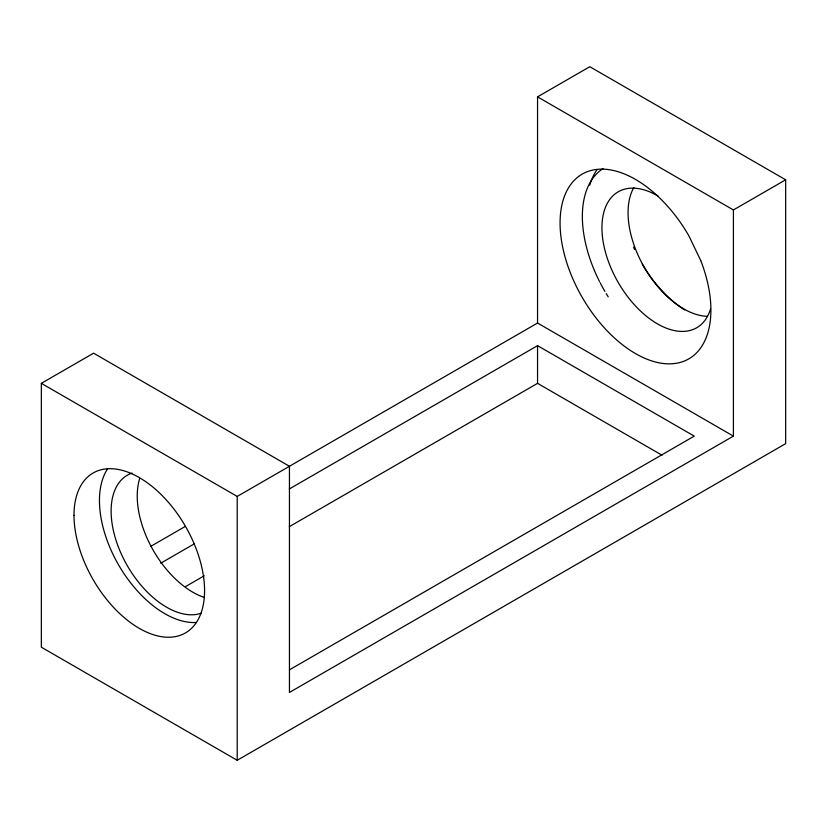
<?xml version="1.0" encoding="UTF-8"?>
<svg xmlns="http://www.w3.org/2000/svg" width="827" height="827" viewBox="0 0 827 827"><rect width="100%" height="100%" fill="white"/><g stroke="black" fill="none" stroke-linecap="round" stroke-linejoin="round"><path stroke-width="1.24" d="M733.415 436.118L733.415 209.955L785.65 179.8L785.65 443.654L237.215 760.292L41.35 647.2L41.35 383.346L93.585 353.181L289.45 466.273L289.45 692.447L733.415 436.118L537.55 323.037L237.215 496.427L41.35 383.346M537.55 323.037L537.55 96.862L589.785 66.708L785.65 179.8M150.617 546.44L185.289 526.417M160.717 563.228L194.262 543.856M289.305 488.974L537.55 345.655L694.246 436.118L289.45 669.829M185.31 586.715L204.321 575.737M289.305 526.675L537.55 383.346L537.55 345.655M537.55 96.862L733.415 209.955M537.55 383.346L662.013 455.212M237.215 496.427L237.215 760.292M684.715 309.918A92.335 53.31 60 0 1 642.186 264.082M634.578 249.454A92.335 53.31 60 0 1 633.544 247.149M589.765 185.196A106.642 61.57 60 0 1 596.949 169.793M196.257 622.483A92.335 53.31 60 0 1 118.581 564.924A92.335 53.31 60 0 1 107.562 468.868M608.238 296.862A106.187 61.301 60 0 1 606.232 293.626M604.94 291.445A106.187 61.301 60 0 1 600.071 282.596M599.503 281.48A106.187 61.301 60 0 1 603.048 168.615M710.538 309.091A78.482 45.309 60 0 1 646.332 316.152A78.482 45.309 60 0 1 602.263 221.047A78.482 45.309 60 0 1 658.199 196.144M707.333 316.338A78.482 45.309 60 0 1 643.933 266.697A78.482 45.309 60 0 1 633.885 187.45M201.23 613.221A78.482 45.309 60 0 1 123.233 558.07A78.482 45.309 60 0 1 132 473.075M204.197 597.394A78.482 45.309 60 0 1 139.639 478.761M700.789 260.66L688.808 235.705A106.642 61.57 60 0 0 564.624 195.803A106.642 61.57 60 0 0 642.052 357.037A106.642 61.57 60 0 0 700.789 260.66M73.996 515.273A92.335 53.31 60 0 0 171.933 637.1A92.335 53.31 60 0 0 171.933 506.527A92.335 53.31 60 0 0 73.996 515.273"/></g></svg>
